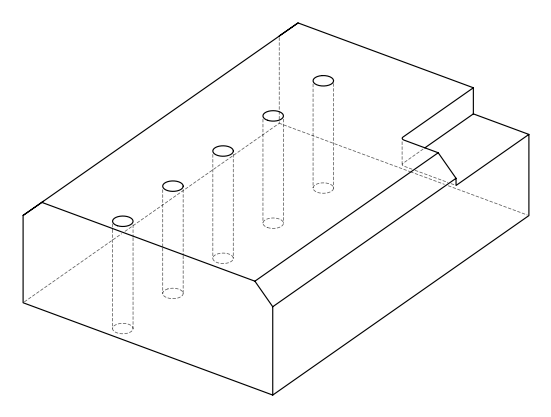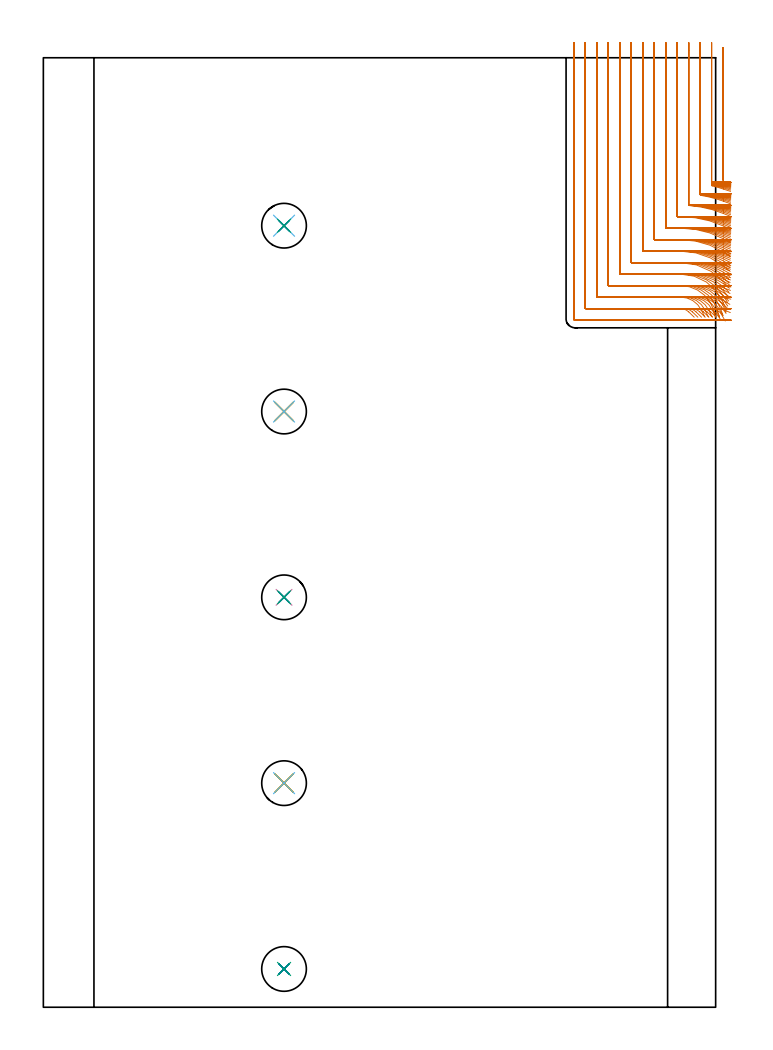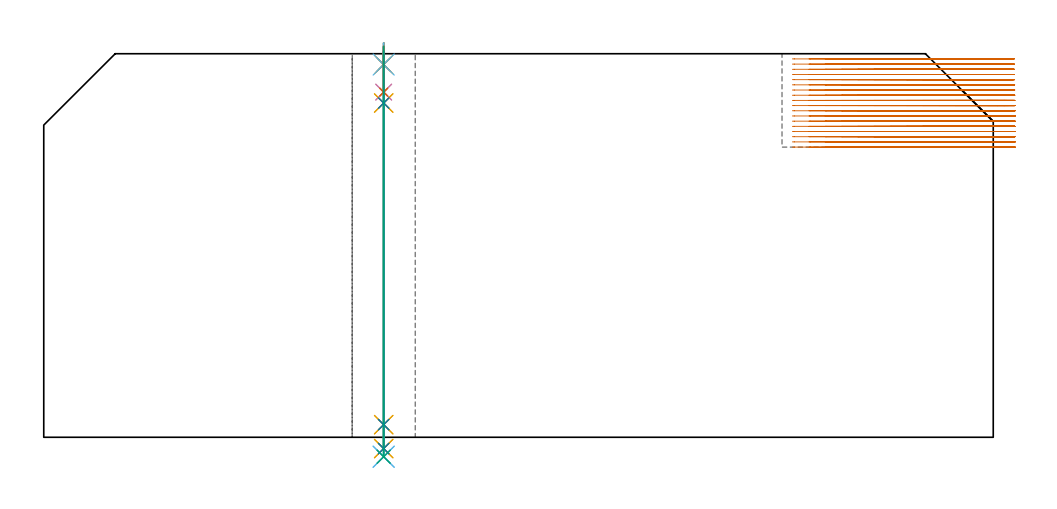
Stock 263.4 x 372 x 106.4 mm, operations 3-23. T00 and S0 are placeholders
(PLAN: 23 operations, 17 tool changes, 107.1 min)
(1 AREA_MILL | FG_CHAMFER_SURFACE | UGT0205_001 | 23.99 min | 72913 mm3)
(2 AREA_MILL_1 | FG_CHAMFER_SURFACE_1 | UGT0205_001 | 15.22 min | 48415 mm3)
(3 MILL_CORNER_NOTCH_RECTANGULAR | CORNER_NOTCH_RECTANGULAR | NXT0201_008 | Follow Part, ap 1.5, ae 75% | 62.44 min | 159149 mm3)
(4 SPOT_DRILL | STEP1HOLE | NXT0321_9005460120000 | 0.05 min | 179 mm3)
(5 SPOT_DRILL_1 | STEP1HOLE_1 | NXT0321_9005460120000 | 0.05 min | 184 mm3)
(6 SPOT_DRILL_2 | STEP1HOLE_2 | NXT0321_9005460120000 | 0.05 min | 181 mm3)
(7 SPOT_DRILL_3 | STEP1HOLE_3 | NXT0321_9005460120000 | 0.05 min | 177 mm3)
(8 SPOT_DRILL_4 | STEP1HOLE_4 | NXT0321_9005460120000 | 0.05 min | 183 mm3)
(9 DRILL_BLIND_HOLE_INTO_CENTER | STEP1HOLE | UGT0301_191 | 0.05 min | 280 mm3)
(10 GUN_DRILL_THROUGH_HOLE | STEP1HOLE | UGT0307_003 | 0.53 min | 3712 mm3)
(11 SPADE_DRILL_TO_ENLARGE_THROUGH_HOLE | STEP1HOLE | UGT0306_008 | 0.46 min | 21382 mm3)
(12 DRILL_BLIND_HOLE_INTO_CENTER_1 | STEP1HOLE_1 | UGT0301_191 | 0.05 min | 281 mm3)
(13 GUN_DRILL_THROUGH_HOLE_1 | STEP1HOLE_1 | UGT0307_003 | 0.53 min | 3703 mm3)
(14 SPADE_DRILL_TO_ENLARGE_THROUGH_HOLE_1 | STEP1HOLE_1 | UGT0306_008 | 0.46 min | 21389 mm3)
(15 DRILL_BLIND_HOLE_INTO_CENTER_2 | STEP1HOLE_2 | UGT0301_191 | 0.05 min | 280 mm3)
(16 GUN_DRILL_THROUGH_HOLE_2 | STEP1HOLE_2 | UGT0307_003 | 0.53 min | 3711 mm3)
(17 SPADE_DRILL_TO_ENLARGE_THROUGH_HOLE_2 | STEP1HOLE_2 | UGT0306_008 | 0.46 min | 21376 mm3)
(18 DRILL_BLIND_HOLE_INTO_CENTER_3 | STEP1HOLE_3 | UGT0301_191 | 0.05 min | 283 mm3)
(19 GUN_DRILL_THROUGH_HOLE_3 | STEP1HOLE_3 | UGT0307_003 | 0.53 min | 3706 mm3)
(20 SPADE_DRILL_TO_ENLARGE_THROUGH_HOLE_3 | STEP1HOLE_3 | UGT0306_008 | 0.46 min | 21386 mm3)
(21 DRILL_BLIND_HOLE_INTO_CENTER_4 | STEP1HOLE_4 | UGT0301_191 | 0.05 min | 282 mm3)
(22 GUN_DRILL_THROUGH_HOLE_4 | STEP1HOLE_4 | UGT0307_003 | 0.53 min | 3709 mm3)
(23 SPADE_DRILL_TO_ENLARGE_THROUGH_HOLE_4 | STEP1HOLE_4 | UGT0306_008 | 0.46 min | 21378 mm3)
(TOOL UGT0205_001 | Chamfer Mill 20 x 3 x 45 deg. | D20 FL50 Z2)
(TOOL NXT0201_008 | ENDMILL 6mm [2P460-0600-NA 1630] | D6 FL26 Z6)
(TOOL NXT0321_9005460120000 | NC Spot Drill, 142deg, 12mm, Carbide, Uncoated | D12 PA142 FL30 Z2)
(TOOL UGT0301_191 | Twist Drill 7.1 mm | D7.1 PA118 FL66 Z2)
(TOOL UGT0307_003 | Gun Drill 7 mm | D7 PA130 FL24 Z1)
(TOOL UGT0306_008 | Spade Drill 17.5mm | D17.5 PA132 FL10 Z2)
(OP 3 MILL_CORNER_NOTCH_RECTANGULAR)
G17 G21 G94 G90
T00 M6
G54
G17 G0 G90 X266.3 Y375.768 S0 M3
G43 Z116.4 H1
Z104.961
G94 G1 Y372.768 F250.
Y325.519 F500.
G3 X266.4 Y325.3 R0.3
G1 Y322.3 F250.
G0 Z116.4
X261.8 Y378.
Z104.961
G1 Y375.
Y322.065 F500.
G3 X262.027 Y321.778 R0.3
G2 X266.4 Y320.558 R54.
G1 X269.253 Y319.631 F250.
G0 Z116.4
X257.3 Y378.
Z104.961
G1 Y375.
Y318.368 F500.
G3 X257.549 Y318.076 R0.3
G2 X266.4 Y315.803 R49.5
G1 X269.224 Y314.792 F250.
G0 Z116.4
X252.8 Y378.
Z104.961
G1 Y375.
Y314.369 F500.
G3 X253.074 Y314.074 R0.3
G2 X266.4 Y310.993 R45.
G1 X269.186 Y309.88 F250.
G0 Z116.4
X248.3 Y378.
Z104.961
G1 Y375.
Y309.996 F500.
G3 X248.596 Y309.7 R0.3
G1 X249.715
G2 X266.4 Y306.104 R40.5
G1 X269.134 Y304.868 F250.
G0 Z116.4
X243.8 Y378.
Z104.961
G1 Y375.
Y305.496 F500.
G3 X244.096 Y305.2 R0.3
G1 X249.715
G2 X266.4 Y301.1 R36.
G1 X269.058 Y299.71 F250.
G0 Z116.4
X239.3 Y378.
Z104.961
G1 Y375.
Y300.997 F500.
G3 X239.597 Y300.7 R0.3
G1 X249.715
G2 X266.4 Y295.918 R31.5
G1 X268.945 Y294.329 F250.
G0 Z116.4
X234.8 Y378.
Z104.961
G1 Y375.
Y296.497 F500.
G3 X235.097 Y296.2 R0.3
G1 X249.715
G2 X266.4 Y290.428 R27.
G1 X268.759 Y288.574 F250.
G0 Z116.4
X230.3 Y378.
Z104.961
G1 Y375.
Y291.997 F500.
G3 X230.597 Y291.7 R0.3
G1 X249.715
G2 X266.4 Y284.295 R22.5
G1 X268.413 Y282.071 F250.
G0 Z116.4
X225.8 Y378.
Z104.961
G1 Y375.
Y287.497 F500.
G3 X226.097 Y287.2 R0.3
G1 X249.715
G2 X266.392 Y275.975 R18.
G1 X267.521 Y273.196 F250.
G0 Z116.4
X221.3 Y378.
Z104.961
G1 Y375.
Y282.997 F500.
G3 X221.597 Y282.7 R0.3
G1 X249.715
G2 X262.609 Y273.2 R13.5
G1 X263.498 Y270.335 F250.
G0 Z116.4
X216.8 Y378.
Z104.961
G1 Y375.
Y278.497 F500.
G3 X217.097 Y278.2 R0.3
G1 X249.715
G2 X257.777 Y273.2 R9.
G1 X259.111 Y270.513 F250.
G0 Z116.4
X212.3 Y378.
Z104.961
G1 Y375.
Y273.998 F500.
G3 X212.598 Y273.7 R0.3
G1 X249.715
G2 X252.849 Y272.43 R4.5
G1 X255.002 Y270.341 F250.
G0 Z116.4
X207.8 Y378.
Z104.961
G1 Y375.
Y269.7 F500.
G3 X208.3 Y269.2 R0.5
G1 X249.715
X252.715 F250.
G0 Z116.4
X266.3 Y375.768
Z103.522
G1 Y372.768
Y325.931 F500.
G3 X266.4 Y325.712 R0.3
G1 Y322.712 F250.
G0 Z116.4
X261.8 Y378.
Z103.522
G1 Y375.
Y322.382 F500.
G3 X262.035 Y322.093 R0.3
G2 X266.4 Y321.004 R54.
G1 X269.278 Y320.157 F250.
G0 Z116.4
X257.3 Y378.
Z103.522
G1 Y375.
Y318.577 F500.
G3 X257.557 Y318.284 R0.3
G2 X266.4 Y316.295 R49.5
G1 X269.254 Y315.371 F250.
G0 Z116.4
X252.8 Y378.
Z103.522
G1 Y375.
Y314.454 F500.
G3 X253.083 Y314.159 R0.3
G2 X266.4 Y311.54 R45.
G1 X269.223 Y310.523 F250.
G0 Z116.4
X248.3 Y378.
Z103.522
G1 Y375.
Y309.996 F500.
G3 X248.596 Y309.7 R0.3
G1 X251.157
G2 X266.4 Y306.722 R40.5
G1 X269.179 Y305.593 F250.
G0 Z116.4
X243.8 Y378.
Z103.522
G1 Y375.
Y305.496 F500.
G3 X244.096 Y305.2 R0.3
G1 X251.157
G2 X266.4 Y301.814 R36.
G1 X269.118 Y300.543 F250.
G0 Z116.4
X239.3 Y378.
Z103.522
G1 Y375.
Y300.997 F500.
G3 X239.597 Y300.7 R0.3
G1 X251.157
G2 X266.4 Y296.766 R31.5
G1 X269.025 Y295.314 F250.
G0 Z116.4
X234.8 Y378.
Z103.522
G1 Y375.
Y296.497 F500.
G3 X235.097 Y296.2 R0.3
G1 X251.157
G2 X266.4 Y291.485 R27.
G1 X268.876 Y289.792 F250.
G0 Z116.4
X230.3 Y378.
Z103.522
G1 Y375.
Y291.997 F500.
G3 X230.597 Y291.7 R0.3
G1 X251.157
G2 X266.4 Y285.75 R22.5
G1 X268.607 Y283.717 F250.
G0 Z116.4
X225.8 Y378.
Z103.522
G1 Y375.
Y287.497 F500.
G3 X226.097 Y287.2 R0.3
G1 X251.157
G2 X266.4 Y278.773 R18.
G1 X267.995 Y276.232 F250.
G0 Z116.4
X221.3 Y378.
Z103.522
G1 Y375.
Y282.997 F500.
G3 X221.597 Y282.7 R0.3
G1 X251.157
G2 X264.03 Y273.267 R13.5
G1 X264.933 Y270.406 F250.
G0 Z116.4
X216.8 Y378.
Z103.522
G1 Y375.
Y278.497 F500.
G3 X217.097 Y278.2 R0.3
G1 X251.157
G2 X259.219 Y273.2 R9.
G1 X260.552 Y270.513 F250.
G0 Z116.4
X212.3 Y378.
Z103.522
G1 Y375.
Y273.998 F500.
G3 X212.598 Y273.7 R0.3
G1 X251.157
G2 X254.29 Y272.43 R4.5
G1 X256.443 Y270.341 F250.
G0 Z116.4
X207.8 Y378.
Z103.522
G1 Y375.
Y269.7 F500.
G3 X208.3 Y269.2 R0.5
G1 X251.157
X254.157 F250.
G0 Z116.4
X266.3 Y375.768
Z102.083
G1 Y372.768
Y326.303 F500.
G3 X266.4 Y326.084 R0.3
G1 Y323.084 F250.
G0 Z116.4
X261.8 Y378.
Z102.083
G1 Y375.
Y322.657 F500.
G3 X262.043 Y322.367 R0.3
G2 X266.4 Y321.405 R54.
G1 X269.3 Y320.638 F250.
G0 Z116.4
X257.3 Y378.
Z102.083
G1 Y375.
Y318.744 F500.
G3 X257.566 Y318.45 R0.3
G2 X266.4 Y316.735 R49.5
G1 X269.281 Y315.898 F250.
G0 Z116.4
X252.8 Y378.
Z102.083
G1 Y375.
Y314.493 F500.
G3 X253.093 Y314.197 R0.3
G2 X266.4 Y312.029 R45.
G1 X269.255 Y311.109 F250.
G0 Z116.4
X248.3 Y378.
Z102.083
G1 Y375.
Y309.996 F500.
G3 X248.596 Y309.7 R0.3
G1 X252.593
G2 X266.4 Y307.274 R40.5
G1 X269.22 Y306.251 F250.
G0 Z116.4
X243.8 Y378.
Z102.083
G1 Y375.
Y305.496 F500.
G3 X244.096 Y305.2 R0.3
G1 X252.593
G2 X266.4 Y302.447 R36.
G1 X269.171 Y301.296 F250.
G0 Z116.4
X239.3 Y378.
Z102.083
G1 Y375.
Y300.997 F500.
G3 X239.597 Y300.7 R0.3
G1 X252.593
G2 X266.4 Y297.513 R31.5
G1 X269.096 Y296.198 F250.
G0 Z116.4
X234.8 Y378.
Z102.083
G1 Y375.
Y296.497 F500.
G3 X235.097 Y296.2 R0.3
G1 X252.593
G2 X266.4 Y292.402 R27.
G1 X268.978 Y290.868 F250.
G0 Z116.4
X230.3 Y378.
Z102.083
G1 Y375.
Y291.997 F500.
G3 X230.597 Y291.7 R0.3
G1 X252.593
G2 X266.4 Y286.965 R22.5
G1 X268.769 Y285.124 F250.
G0 Z116.4
X225.8 Y378.
Z102.083
G1 Y375.
Y287.497 F500.
G3 X226.097 Y287.2 R0.3
G1 X252.593
G2 X266.4 Y280.748 R18.
G1 X268.325 Y278.447 F250.
G0 Z116.4
X221.3 Y378.
Z102.083
G1 Y375.
Y282.997 F500.
G3 X221.597 Y282.7 R0.3
G1 X252.593
G2 X265.266 Y273.851 R13.5
G1 X266.3 Y271.035 F250.
G0 Z116.4
X216.8 Y378.
Z102.083
G1 Y375.
Y278.497 F500.
G3 X217.097 Y278.2 R0.3
G1 X252.593
G2 X260.655 Y273.2 R9.
G1 X261.988 Y270.513 F250.
G0 Z116.4
X212.3 Y378.
Z102.083
G1 Y375.
Y273.998 F500.
G3 X212.598 Y273.7 R0.3
G1 X252.593
G2 X255.726 Y272.429 R4.5
G1 X257.879 Y270.34 F250.
G0 Z116.4
X207.8 Y378.
Z102.083
G1 Y375.
Y269.7 F500.
G3 X208.3 Y269.2 R0.5
G1 X252.593
X255.593 F250.
G0 Z116.4
X266.3 Y375.768
Z100.644
G1 Y372.768
Y326.637 F500.
G3 X266.4 Y326.418 R0.3
G1 Y323.418 F250.
G0 Z116.4
X261.8 Y378.
Z100.644
G1 Y375.
Y322.893 F500.
G3 X262.051 Y322.601 R0.3
G2 X266.4 Y321.765 R54.
G1 X269.32 Y321.078 F250.
G0 Z116.4
X257.3 Y378.
Z100.644
G1 Y375.
Y318.868 F500.
G3 X257.574 Y318.573 R0.3
G2 X266.4 Y317.13 R49.5
G1 X269.305 Y316.381 F250.
G0 Z116.4
X252.8 Y378.
Z100.644
G1 Y375.
Y314.496 F500.
G3 X253.096 Y314.2 R0.3
G1 X254.033
G2 X266.4 Y312.467 R45.
G1 X269.284 Y311.643 F250.
G0 Z116.4
X248.3 Y378.
Z100.644
G1 Y375.
Y309.996 F500.
G3 X248.596 Y309.7 R0.3
G1 X254.033
G2 X266.4 Y307.766 R40.5
G1 X269.257 Y306.85 F250.
G0 Z116.4
X243.8 Y378.
Z100.644
G1 Y375.
Y305.496 F500.
G3 X244.096 Y305.2 R0.3
G1 X254.033
G2 X266.4 Y303.009 R36.
G1 X269.217 Y301.979 F250.
G0 Z116.4
X239.3 Y378.
Z100.644
G1 Y375.
Y300.997 F500.
G3 X239.597 Y300.7 R0.3
G1 X254.033
G2 X266.4 Y298.171 R31.5
G1 X269.159 Y296.993 F250.
G0 Z116.4
X234.8 Y378.
Z100.644
G1 Y375.
Y296.497 F500.
G3 X235.097 Y296.2 R0.3
G1 X254.033
G2 X266.4 Y293.201 R27.
G1 X269.067 Y291.827 F250.
G0 Z116.4
X230.3 Y378.
Z100.644
G1 Y375.
Y291.997 F500.
G3 X230.597 Y291.7 R0.3
G1 X254.033
G2 X266.4 Y287.996 R22.5
G1 X268.906 Y286.348 F250.
G0 Z116.4
X225.8 Y378.
Z100.644
G1 Y375.
Y287.497 F500.
G3 X226.097 Y287.2 R0.3
G1 X254.033
G2 X266.4 Y282.279 R18.
G1 X268.58 Y280.218 F250.
G0 Z116.4
X221.3 Y378.
Z100.644
G1 Y375.
Y282.997 F500.
G3 X221.597 Y282.7 R0.3
G1 X254.033
G2 X266.184 Y275.082 R13.5
G1 X267.491 Y272.382 F250.
G0 Z116.4
X216.8 Y378.
Z100.644
G1 Y375.
Y278.497 F500.
G3 X217.097 Y278.2 R0.3
G1 X254.033
G2 X262.095 Y273.2 R9.
G1 X263.429 Y270.513 F250.
G0 Z116.4
X212.3 Y378.
Z100.644
G1 Y375.
Y273.998 F500.
G3 X212.598 Y273.7 R0.3
G1 X254.033
G2 X257.168 Y272.429 R4.5
G1 X259.32 Y270.339 F250.
G0 Z116.4
X207.8 Y378.
Z100.644
G1 Y375.
Y269.7 F500.
G3 X208.3 Y269.2 R0.5
G1 X254.033
X257.033 F250.
G0 Z116.4
X266.3 Y375.768
Z99.205
G1 Y372.768
Y326.934 F500.
G3 X266.4 Y326.715 R0.3
G1 Y323.715 F250.
G0 Z116.4
X261.8 Y378.
Z99.205
G1 Y375.
Y323.09 F500.
G3 X262.059 Y322.797 R0.3
G2 X266.4 Y322.084 R54.
G1 X269.338 Y321.477 F250.
G0 Z116.4
X257.3 Y378.
Z99.205
G1 Y375.
Y318.951 F500.
G3 X257.583 Y318.655 R0.3
G2 X266.4 Y317.48 R49.5
G1 X269.326 Y316.818 F250.
G0 Z116.4
X252.8 Y378.
Z99.205
G1 Y375.
Y314.496 F500.
G3 X253.096 Y314.2 R0.3
G1 X255.477
G2 X266.4 Y312.854 R45.
G1 X269.31 Y312.126 F250.
G0 Z116.4
X248.3 Y378.
Z99.205
G1 Y375.
Y309.996 F500.
G3 X248.596 Y309.7 R0.3
G1 X255.477
G2 X266.4 Y308.199 R40.5
G1 X269.289 Y307.39 F250.
G0 Z116.4
X243.8 Y378.
Z99.205
G1 Y375.
Y305.496 F500.
G3 X244.096 Y305.2 R0.3
G1 X255.477
G2 X266.4 Y303.503 R36.
G1 X269.259 Y302.593 F250.
G0 Z116.4
X239.3 Y378.
Z99.205
G1 Y375.
Y300.997 F500.
G3 X239.597 Y300.7 R0.3
G1 X255.477
G2 X266.4 Y298.745 R31.5
G1 X269.214 Y297.705 F250.
G0 Z116.4
X234.8 Y378.
Z99.205
G1 Y375.
Y296.497 F500.
G3 X235.097 Y296.2 R0.3
G1 X255.477
G2 X266.4 Y293.892 R27.
G1 X269.144 Y292.678 F250.
G0 Z116.4
X230.3 Y378.
Z99.205
G1 Y375.
Y291.997 F500.
G3 X230.597 Y291.7 R0.3
G1 X255.477
G2 X266.4 Y288.871 R22.5
G1 X269.023 Y287.414 F250.
G0 Z116.4
X225.8 Y378.
Z99.205
G1 Y375.
Y287.497 F500.
G3 X226.097 Y287.2 R0.3
G1 X255.477
G2 X266.4 Y283.507 R18.
G1 X268.784 Y281.686 F250.
G0 Z116.4
X221.3 Y378.
Z99.205
G1 Y375.
Y282.997 F500.
G3 X221.597 Y282.7 R0.3
G1 X255.477
G2 X266.4 Y277.133 R13.5
G1 X268.163 Y274.706 F250.
G0 Z116.4
X216.8 Y378.
Z99.205
G1 Y375.
Y278.497 F500.
G3 X217.097 Y278.2 R0.3
G1 X255.477
G2 X263.538 Y273.203 R9.
G1 X264.872 Y270.516 F250.
G0 Z116.4
X212.3 Y378.
Z99.205
G1 Y375.
Y273.998 F500.
G3 X212.598 Y273.7 R0.3
G1 X255.477
G2 X258.609 Y272.431 R4.5
G1 X260.763 Y270.343 F250.
G0 Z116.4
X207.8 Y378.
Z99.205
G1 Y375.
Y269.7 F500.
G3 X208.3 Y269.2 R0.5
G1 X255.477
X258.477 F250.
G0 Z116.4
X266.3 Y375.768
Z97.767
G1 Y372.768
Y327.191 F500.
G3 X266.4 Y326.972 R0.3
G1 Y323.972 F250.
G0 Z116.4
X261.8 Y378.
Z97.767
G1 Y375.
Y323.247 F500.
G3 X262.067 Y322.953 R0.3
G2 X266.4 Y322.359 R54.
G1 X269.353 Y321.832 F250.
G0 Z116.4
X257.3 Y378.
Z97.767
G1 Y375.
Y318.991 F500.
G3 X257.592 Y318.695 R0.3
G2 X266.4 Y317.781 R49.5
G1 X269.344 Y317.206 F250.
G0 Z116.4
X252.8 Y378.
Z97.767
G1 Y375.
Y314.496 F500.
G3 X253.096 Y314.2 R0.3
G1 X256.908
G2 X266.4 Y313.188 R45.
G1 X269.332 Y312.555 F250.
G0 Z116.4
X248.3 Y378.
Z97.767
G1 Y375.
Y309.996 F500.
G3 X248.596 Y309.7 R0.3
G1 X256.908
G2 X266.4 Y308.572 R40.5
G1 X269.316 Y307.869 F250.
G0 Z116.4
X243.8 Y378.
Z97.767
G1 Y375.
Y305.496 F500.
G3 X244.096 Y305.2 R0.3
G1 X256.908
G2 X266.4 Y303.926 R36.
G1 X269.294 Y303.135 F250.
G0 Z116.4
X239.3 Y378.
Z97.767
G1 Y375.
Y300.997 F500.
G3 X239.597 Y300.7 R0.3
G1 X256.908
G2 X266.4 Y299.236 R31.5
G1 X269.261 Y298.332 F250.
G0 Z116.4
X234.8 Y378.
Z97.767
G1 Y375.
Y296.497 F500.
G3 X235.097 Y296.2 R0.3
G1 X256.908
G2 X266.4 Y294.476 R27.
G1 X269.208 Y293.422 F250.
G0 Z116.4
X230.3 Y378.
Z97.767
G1 Y375.
Y291.997 F500.
G3 X230.597 Y291.7 R0.3
G1 X256.908
G2 X266.4 Y289.6 R22.5
G1 X269.12 Y288.334 F250.
G0 Z116.4
X225.8 Y378.
Z97.767
G1 Y375.
Y287.497 F500.
G3 X226.097 Y287.2 R0.3
G1 X256.908
G2 X266.4 Y284.494 R18.
G1 X268.949 Y282.912 F250.
G0 Z116.4
X221.3 Y378.
Z97.767
G1 Y375.
Y282.997 F500.
G3 X221.597 Y282.7 R0.3
G1 X256.908
G2 X266.4 Y278.8 R13.5
G1 X268.533 Y276.69 F250.
G0 Z116.4
X216.8 Y378.
Z97.767
G1 Y375.
Y278.497 F500.
G3 X217.097 Y278.2 R0.3
G1 X256.908
G2 X264.791 Y273.542 R9.
G1 X266.239 Y270.914 F250.
G0 Z116.4
X212.3 Y378.
Z97.767
G1 Y375.
Y273.998 F500.
G3 X212.598 Y273.7 R0.3
G1 X256.908
G2 X260.042 Y272.43 R4.5
G1 X262.195 Y270.34 F250.
G0 Z116.4
X207.8 Y378.
Z97.767
G1 Y375.
Y269.7 F500.
G3 X208.3 Y269.2 R0.5
G1 X256.908
X259.908 F250.
G0 Z116.4
X266.3 Y375.768
Z96.328
G1 Y372.768
Y327.414 F500.
G3 X266.4 Y327.195 R0.3
G1 Y324.195 F250.
G0 Z116.4
X261.8 Y378.
Z96.328
G1 Y375.
Y323.366 F500.
G3 X262.075 Y323.071 R0.3
G2 X266.4 Y322.597 R54.
G1 X269.366 Y322.15 F250.
G0 Z116.4
X257.3 Y378.
Z96.328
G1 Y375.
Y318.996 F500.
G3 X257.596 Y318.7 R0.3
G1 X258.352
G2 X266.4 Y318.041 R49.5
G1 X269.36 Y317.554 F250.
G0 Z116.4
X252.8 Y378.
Z96.328
G1 Y375.
Y314.496 F500.
G3 X253.096 Y314.2 R0.3
G1 X258.352
G2 X266.4 Y313.474 R45.
G1 X269.352 Y312.938 F250.
G0 Z116.4
X248.3 Y378.
Z96.328
G1 Y375.
Y309.996 F500.
G3 X248.596 Y309.7 R0.3
G1 X258.352
G2 X266.4 Y308.892 R40.5
G1 X269.34 Y308.296 F250.
G0 Z116.4
X243.8 Y378.
Z96.328
G1 Y375.
Y305.496 F500.
G3 X244.096 Y305.2 R0.3
G1 X258.352
G2 X266.4 Y304.289 R36.
G1 X269.324 Y303.618 F250.
G0 Z116.4
X239.3 Y378.
Z96.328
G1 Y375.
Y300.997 F500.
G3 X239.597 Y300.7 R0.3
G1 X258.352
G2 X266.4 Y299.655 R31.5
G1 X269.3 Y298.888 F250.
G0 Z116.4
X234.8 Y378.
Z96.328
G1 Y375.
Y296.497 F500.
G3 X235.097 Y296.2 R0.3
G1 X258.352
G2 X266.4 Y294.973 R27.
G1 X269.264 Y294.078 F250.
G0 Z116.4
X230.3 Y378.
Z96.328
G1 Y375.
Y291.997 F500.
G3 X230.597 Y291.7 R0.3
G1 X258.352
G2 X266.4 Y290.211 R22.5
G1 X269.202 Y289.138 F250.
G0 Z116.4
X225.8 Y378.
Z96.328
G1 Y375.
Y287.497 F500.
G3 X226.097 Y287.2 R0.3
G1 X258.352
G2 X266.4 Y285.301 R18.
G1 X269.083 Y283.959 F250.
G0 Z116.4
X221.3 Y378.
Z96.328
G1 Y375.
Y282.997 F500.
G3 X221.597 Y282.7 R0.3
G1 X258.352
G2 X266.4 Y280.039 R13.5
G1 X268.809 Y278.25 F250.
G0 Z116.4
X216.8 Y378.
Z96.328
G1 Y375.
Y278.497 F500.
G3 X217.097 Y278.2 R0.3
G1 X258.352
G2 X265.777 Y274.286 R9.
G1 X267.473 Y271.81 F250.
G0 Z116.4
X212.3 Y378.
Z96.328
G1 Y375.
Y273.998 F500.
G3 X212.598 Y273.7 R0.3
G1 X258.352
G2 X261.499 Y272.416 R4.5
G1 X263.644 Y270.318 F250.
G0 Z116.4
X207.8 Y378.
Z96.328
G1 Y375.
Y269.7 F500.
G3 X208.3 Y269.2 R0.5
G1 X258.352
X261.352 F250.
G0 Z116.4
X266.3 Y375.768
Z94.889
G1 Y372.768
Y327.62 F500.
G3 X266.4 Y327.401 R0.3
G1 Y324.401 F250.
G0 Z116.4
X261.8 Y378.
Z94.889
G1 Y375.
Y323.454 F500.
G3 X262.084 Y323.158 R0.3
G2 X266.4 Y322.815 R54.
G1 X269.379 Y322.458 F250.
G0 Z116.4
X257.3 Y378.
Z94.889
G1 Y375.
Y318.996 F500.
G3 X257.596 Y318.7 R0.3
G1 X259.966
G2 X266.4 Y318.28 R49.5
G1 X269.375 Y317.89 F250.
G0 Z116.4
X252.8 Y378.
Z94.889
G1 Y375.
Y314.496 F500.
G3 X253.096 Y314.2 R0.3
G1 X259.966
G2 X266.4 Y313.738 R45.
G1 X269.369 Y313.309 F250.
G0 Z116.4
X248.3 Y378.
Z94.889
G1 Y375.
Y309.996 F500.
G3 X248.596 Y309.7 R0.3
G1 X259.966
G2 X266.4 Y309.186 R40.5
G1 X269.362 Y308.709 F250.
G0 Z116.4
X243.8 Y378.
Z94.889
G1 Y375.
Y305.496 F500.
G3 X244.096 Y305.2 R0.3
G1 X259.966
G2 X266.4 Y304.62 R36.
G1 X269.352 Y304.084 F250.
G0 Z116.4
X239.3 Y378.
Z94.889
G1 Y375.
Y300.997 F500.
G3 X239.597 Y300.7 R0.3
G1 X259.966
G2 X266.4 Y300.036 R31.5
G1 X269.337 Y299.423 F250.
G0 Z116.4
X234.8 Y378.
Z94.889
G1 Y375.
Y296.497 F500.
G3 X235.097 Y296.2 R0.3
G1 X259.966
G2 X266.4 Y295.422 R27.
G1 X269.314 Y294.707 F250.
G0 Z116.4
X230.3 Y378.
Z94.889
G1 Y375.
Y291.997 F500.
G3 X230.597 Y291.7 R0.3
G1 X259.966
G2 X266.4 Y290.76 R22.5
G1 X269.275 Y289.903 F250.
G0 Z116.4
X225.8 Y378.
Z94.889
G1 Y375.
Y287.497 F500.
G3 X226.097 Y287.2 R0.3
G1 X259.966
G2 X266.4 Y286.011 R18.
G1 X269.202 Y284.938 F250.
G0 Z116.4
X221.3 Y378.
Z94.889
G1 Y375.
Y282.997 F500.
G3 X221.597 Y282.7 R0.3
G1 X259.966
G2 X266.4 Y281.068 R13.5
G1 X269.037 Y279.638 F250.
G0 Z116.4
X216.8 Y378.
Z94.889
G1 Y375.
Y278.497 F500.
G3 X217.097 Y278.2 R0.3
G1 X259.966
G2 X266.4 Y275.493 R9.
G1 X268.498 Y273.348 F250.
G0 Z116.4
X212.3 Y378.
Z94.889
G1 Y375.
Y273.998 F500.
G3 X212.598 Y273.7 R0.3
G1 X259.966
G2 X263.616 Y271.832 R4.5
G1 X265.371 Y269.399 F250.
G0 Z116.4
X207.8 Y378.
Z94.889
G1 Y375.
Y269.7 F500.
G3 X208.3 Y269.2 R0.5
G1 X259.966
X262.966 F250.
G0 Z116.4
X266.3 Y375.768
Z93.45
G1 Y372.768
Y327.797 F500.
G3 X266.4 Y327.578 R0.3
G1 Y324.578 F250.
G0 Z116.4
X261.8 Y378.
Z93.45
G1 Y375.
Y323.495 F500.
G3 X262.094 Y323.199 R0.3
G2 X266.4 Y323.001 R54.
G1 X269.389 Y322.744 F250.
G0 Z116.4
X257.3 Y378.
Z93.45
G1 Y375.
Y318.996 F500.
G3 X257.596 Y318.7 R0.3
G1 X261.769
G2 X266.4 Y318.483 R49.5
G1 X269.387 Y318.202 F250.
G0 Z116.4
X252.8 Y378.
Z93.45
G1 Y375.
Y314.496 F500.
G3 X253.096 Y314.2 R0.3
G1 X261.769
G2 X266.4 Y313.961 R45.
G1 X269.384 Y313.652 F250.
G0 Z116.4
X248.3 Y378.
Z93.45
G1 Y375.
Y309.996 F500.
G3 X248.596 Y309.7 R0.3
G1 X261.769
G2 X266.4 Y309.434 R40.5
G1 X269.38 Y309.091 F250.
G0 Z116.4
X243.8 Y378.
Z93.45
G1 Y375.
Y305.497 F500.
G3 X244.097 Y305.2 R0.3
G1 X261.769
G2 X266.4 Y304.901 R36.
G1 X269.375 Y304.515 F250.
G0 Z116.4
X239.3 Y378.
Z93.45
G1 Y375.
Y300.997 F500.
G3 X239.597 Y300.7 R0.3
G1 X261.769
G2 X266.4 Y300.358 R31.5
G1 X269.367 Y299.917 F250.
G0 Z116.4
X234.8 Y378.
Z93.45
G1 Y375.
Y296.497 F500.
G3 X235.097 Y296.2 R0.3
G1 X261.769
G2 X266.4 Y295.8 R27.
G1 X269.356 Y295.285 F250.
G0 Z116.4
X230.3 Y378.
Z93.45
G1 Y375.
Y291.997 F500.
G3 X230.597 Y291.7 R0.3
G1 X261.769
G2 X266.4 Y291.218 R22.5
G1 X269.336 Y290.601 F250.
G0 Z116.4
X225.8 Y378.
Z93.45
G1 Y375.
Y287.497 F500.
G3 X226.097 Y287.2 R0.3
G1 X261.769
G2 X266.4 Y286.594 R18.
G1 X269.299 Y285.822 F250.
G0 Z116.4
X221.3 Y378.
Z93.45
G1 Y375.
Y282.997 F500.
G3 X221.597 Y282.7 R0.3
G1 X261.769
G2 X266.4 Y281.881 R13.5
G1 X269.218 Y280.852 F250.
G0 Z116.4
X216.8 Y378.
Z93.45
G1 Y375.
Y278.497 F500.
G3 X217.097 Y278.2 R0.3
G1 X261.769
G2 X266.4 Y276.917 R9.
G1 X268.972 Y275.374 F250.
G0 Z116.4
X212.3 Y378.
Z93.45
G1 Y375.
Y273.998 F500.
G3 X212.598 Y273.7 R0.3
G1 X261.769
G2 X265.669 Y271.446 R4.5
G1 X267.166 Y268.846 F250.
G0 Z116.4
X207.8 Y378.
Z93.45
G1 Y375.
Y269.7 F500.
G3 X208.3 Y269.2 R0.5
G1 X261.769
X264.769 F250.
G0 Z116.4
X266.3 Y375.768
Z92.011
G1 Y372.768
Y327.962 F500.
G3 X266.4 Y327.743 R0.3
G1 Y324.743 F250.
G0 Z116.4
X261.8 Y378.
Z92.011
G1 Y375.
Y323.496 F500.
G3 X262.096 Y323.2 R0.3
G1 X264.625
G2 X266.4 Y323.171 R54.
G1 X269.398 Y323.072 F250.
G0 Z116.4
X257.3 Y378.
Z92.011
G1 Y375.
Y318.996 F500.
G3 X257.596 Y318.7 R0.3
G1 X264.625
G2 X266.4 Y318.668 R49.5
G1 X269.398 Y318.561 F250.
G0 Z116.4
X252.8 Y378.
Z92.011
G1 Y375.
Y314.496 F500.
G3 X253.096 Y314.2 R0.3
G1 X264.625
G2 X266.4 Y314.165 R45.
G1 X269.398 Y314.047 F250.
G0 Z116.4
X248.3 Y378.
Z92.011
G1 Y375.
Y309.996 F500.
G3 X248.596 Y309.7 R0.3
G1 X264.625
G2 X266.4 Y309.661 R40.5
G1 X269.397 Y309.53 F250.
G0 Z116.4
X243.8 Y378.
Z92.011
G1 Y375.
Y305.496 F500.
G3 X244.096 Y305.2 R0.3
G1 X264.625
G2 X266.4 Y305.156 R36.
G1 X269.396 Y305.008 F250.
G0 Z116.4
X239.3 Y378.
Z92.011
G1 Y375.
Y300.997 F500.
G3 X239.597 Y300.7 R0.3
G1 X264.625
G2 X266.4 Y300.65 R31.5
G1 X269.395 Y300.481 F250.
G0 Z116.4
X234.8 Y378.
Z92.011
G1 Y375.
Y296.497 F500.
G3 X235.097 Y296.2 R0.3
G1 X264.625
G2 X266.4 Y296.142 R27.
G1 X269.393 Y295.944 F250.
G0 Z116.4
X230.3 Y378.
Z92.011
G1 Y375.
Y291.997 F500.
G3 X230.597 Y291.7 R0.3
G1 X264.625
G2 X266.4 Y291.63 R22.5
G1 X269.391 Y291.393 F250.
G0 Z116.4
X225.8 Y378.
Z92.011
G1 Y375.
Y287.497 F500.
G3 X226.097 Y287.2 R0.3
G1 X264.625
G2 X266.4 Y287.112 R18.
G1 X269.385 Y286.816 F250.
G0 Z116.4
X221.3 Y378.
Z92.011
G1 Y375.
Y282.997 F500.
G3 X221.597 Y282.7 R0.3
G1 X264.625
G2 X266.4 Y282.583 R13.5
G1 X269.374 Y282.188 F250.
G0 Z116.4
X216.8 Y378.
Z92.011
G1 Y375.
Y278.497 F500.
G3 X217.097 Y278.2 R0.3
G1 X264.625
G2 X266.4 Y278.023 R9.
G1 X269.341 Y277.431 F250.
G0 Z116.4
X212.3 Y378.
Z92.011
G1 Y375.
Y273.998 F500.
G3 X212.598 Y273.7 R0.3
G1 X264.625
G2 X266.4 Y273.335 R4.5
G1 X269.157 Y272.152 F250.
G0 Z116.4
X207.8 Y378.
Z92.011
G1 Y375.
Y269.7 F500.
G3 X208.3 Y269.2 R0.5
G1 X264.625
X267.625 F250.
G0 Z116.4
X266.3 Y375.768
Z90.572
G1 Y372.768
Y327.994 F500.
G3 X266.4 Y327.774 R0.3
G1 Y324.774 F250.
G0 Z116.4
X261.8 Y378.
Z90.572
G1 Y375.
Y323.496 F500.
G3 X262.096 Y323.2 R0.3
G1 X266.128
X266.4 Y323.199
X269.4 Y323.184 F250.
G0 Z116.4
X257.3 Y378.
Z90.572
G1 Y375.
Y318.996 F500.
G3 X257.596 Y318.7 R0.3
G1 X266.128
X266.4 Y318.699
X269.4 Y318.683 F250.
G0 Z116.4
X252.8 Y378.
Z90.572
G1 Y375.
Y314.496 F500.
G3 X253.096 Y314.2 R0.3
G1 X266.128
X266.4 Y314.199
X269.4 Y314.181 F250.
G0 Z116.4
X248.3 Y378.
Z90.572
G1 Y375.
Y309.996 F500.
G3 X248.596 Y309.7 R0.3
G1 X266.128
X266.4 Y309.699
X269.4 Y309.679 F250.
G0 Z116.4
X243.8 Y378.
Z90.572
G1 Y375.
Y305.496 F500.
G3 X244.096 Y305.2 R0.3
G1 X266.128
G2 X266.4 Y305.199 R36.
G1 X269.4 Y305.176 F250.
G0 Z116.4
X239.3 Y378.
Z90.572
G1 Y375.
Y300.997 F500.
G3 X239.597 Y300.7 R0.3
G1 X266.128
G2 X266.4 Y300.699 R31.5
G1 X269.4 Y300.673 F250.
G0 Z116.4
X234.8 Y378.
Z90.572
G1 Y375.
Y296.497 F500.
G3 X235.097 Y296.2 R0.3
G1 X266.128
G2 X266.4 Y296.199 R27.
G1 X269.4 Y296.168 F250.
G0 Z116.4
X230.3 Y378.
Z90.572
G1 Y375.
Y291.997 F500.
G3 X230.597 Y291.7 R0.3
G1 X266.128
G2 X266.4 Y291.698 R22.5
G1 X269.4 Y291.662 F250.
G0 Z116.4
X225.8 Y378.
Z90.572
G1 Y375.
Y287.497 F500.
G3 X226.097 Y287.2 R0.3
G1 X266.128
G2 X266.4 Y287.198 R18.
G1 X269.4 Y287.153 F250.
G0 Z116.4
X221.3 Y378.
Z90.572
G1 Y375.
Y282.997 F500.
G3 X221.597 Y282.7 R0.3
G1 X266.128
G2 X266.4 Y282.697 R13.5
G1 X269.399 Y282.637 F250.
G0 Z116.4
X216.8 Y378.
Z90.572
G1 Y375.
Y278.497 F500.
G3 X217.097 Y278.2 R0.3
G1 X266.128
G2 X266.4 Y278.196 R9.
G1 X269.399 Y278.105 F250.
G0 Z116.4
X212.3 Y378.
Z90.572
G1 Y375.
Y273.998 F500.
G3 X212.598 Y273.7 R0.3
G1 X266.128
G2 X266.4 Y273.692 R4.5
G1 X269.395 Y273.511 F250.
G0 Z116.4
X207.8 Y378.
Z90.572
G1 Y375.
Y269.7 F500.
G3 X208.3 Y269.2 R0.5
G1 X266.128
X269.128 F250.
G0 Z116.4
X266.3 Y375.768
Z89.133
G1 Y372.768
Y327.995 F500.
G3 X266.4 Y327.776 R0.3
G1 Y324.776 F250.
G0 Z116.4
X261.8 Y378.
Z89.133
G1 Y375.
Y323.496 F500.
G3 X262.096 Y323.2 R0.3
G1 X266.4
X269.4 F250.
G0 Z116.4
X257.3 Y378.
Z89.133
G1 Y375.
Y318.996 F500.
G3 X257.596 Y318.7 R0.3
G1 X266.4
X269.4 F250.
G0 Z116.4
X252.8 Y378.
Z89.133
G1 Y375.
Y314.496 F500.
G3 X253.096 Y314.2 R0.3
G1 X266.4
X269.4 F250.
G0 Z116.4
X248.3 Y378.
Z89.133
G1 Y375.
Y309.996 F500.
G3 X248.596 Y309.7 R0.3
G1 X266.4
X269.4 F250.
G0 Z116.4
X243.8 Y378.
Z89.133
G1 Y375.
Y305.497 F500.
G3 X244.097 Y305.2 R0.3
G1 X266.4
X269.4 F250.
G0 Z116.4
X239.3 Y378.
Z89.133
G1 Y375.
Y300.997 F500.
G3 X239.597 Y300.7 R0.3
G1 X266.4
X269.4 F250.
G0 Z116.4
X234.8 Y378.
Z89.133
G1 Y375.
Y296.497 F500.
G3 X235.097 Y296.2 R0.3
G1 X266.4
X269.4 F250.
G0 Z116.4
X230.3 Y378.
Z89.133
G1 Y375.
Y291.997 F500.
G3 X230.597 Y291.7 R0.3
G1 X266.4
X269.4 F250.
G0 Z116.4
X225.8 Y378.
Z89.133
G1 Y375.
Y287.497 F500.
G3 X226.097 Y287.2 R0.3
G1 X266.4
X269.4 F250.
G0 Z116.4
X221.3 Y378.
Z89.133
G1 Y375.
Y282.997 F500.
G3 X221.597 Y282.7 R0.3
G1 X266.4
X269.4 F250.
G0 Z116.4
X216.8 Y378.
Z89.133
G1 Y375.
Y278.497 F500.
G3 X217.097 Y278.2 R0.3
G1 X266.4
X269.4 F250.
G0 Z116.4
X212.3 Y378.
Z89.133
G1 Y375.
Y273.998 F500.
G3 X212.598 Y273.7 R0.3
G1 X266.4
X269.4 F250.
G0 Z116.4
X207.8 Y378.
Z89.133
G1 Y375.
Y269.7 F500.
G3 X208.3 Y269.2 R0.5
G1 X266.4
X269.4 F250.
G0 Z116.4
X266.3 Y375.768
Z87.694
G1 Y372.768
Y327.995 F500.
G3 X266.4 Y327.776 R0.3
G1 Y324.776 F250.
G0 Z116.4
X261.8 Y378.
Z87.694
G1 Y375.
Y323.496 F500.
G3 X262.096 Y323.2 R0.3
G1 X266.4
X269.4 F250.
G0 Z116.4
X257.3 Y378.
Z87.694
G1 Y375.
Y318.996 F500.
G3 X257.596 Y318.7 R0.3
G1 X266.4
X269.4 F250.
G0 Z116.4
X252.8 Y378.
Z87.694
G1 Y375.
Y314.496 F500.
G3 X253.096 Y314.2 R0.3
G1 X266.4
X269.4 F250.
G0 Z116.4
X248.3 Y378.
Z87.694
G1 Y375.
Y309.996 F500.
G3 X248.596 Y309.7 R0.3
G1 X266.4
X269.4 F250.
G0 Z116.4
X243.8 Y378.
Z87.694
G1 Y375.
Y305.496 F500.
G3 X244.096 Y305.2 R0.3
G1 X266.4
X269.4 F250.
G0 Z116.4
X239.3 Y378.
Z87.694
G1 Y375.
Y300.997 F500.
G3 X239.597 Y300.7 R0.3
G1 X266.4
X269.4 F250.
G0 Z116.4
X234.8 Y378.
Z87.694
G1 Y375.
Y296.497 F500.
G3 X235.097 Y296.2 R0.3
G1 X266.4
X269.4 F250.
G0 Z116.4
X230.3 Y378.
Z87.694
G1 Y375.
Y291.997 F500.
G3 X230.597 Y291.7 R0.3
G1 X266.4
X269.4 F250.
G0 Z116.4
X225.8 Y378.
Z87.694
G1 Y375.
Y287.497 F500.
G3 X226.097 Y287.2 R0.3
G1 X266.4
X269.4 F250.
G0 Z116.4
X221.3 Y378.
Z87.694
G1 Y375.
Y282.997 F500.
G3 X221.597 Y282.7 R0.3
G1 X266.4
X269.4 F250.
G0 Z116.4
X216.8 Y378.
Z87.694
G1 Y375.
Y278.497 F500.
G3 X217.097 Y278.2 R0.3
G1 X266.4
X269.4 F250.
G0 Z116.4
X212.3 Y378.
Z87.694
G1 Y375.
Y273.998 F500.
G3 X212.598 Y273.7 R0.3
G1 X266.4
X269.4 F250.
G0 Z116.4
X207.8 Y378.
Z87.694
G1 Y375.
Y269.7 F500.
G3 X208.3 Y269.2 R0.5
G1 X266.4
X269.4 F250.
G0 Z116.4
X266.3 Y375.768
Z86.256
G1 Y372.768
Y327.995 F500.
G3 X266.4 Y327.776 R0.3
G1 Y324.776 F250.
G0 Z116.4
X261.8 Y378.
Z86.256
G1 Y375.
Y323.496 F500.
G3 X262.096 Y323.2 R0.3
G1 X266.4
X269.4 F250.
G0 Z116.4
X257.3 Y378.
Z86.256
G1 Y375.
Y318.996 F500.
G3 X257.596 Y318.7 R0.3
G1 X266.4
X269.4 F250.
G0 Z116.4
X252.8 Y378.
Z86.256
G1 Y375.
Y314.496 F500.
G3 X253.096 Y314.2 R0.3
G1 X266.4
X269.4 F250.
G0 Z116.4
X248.3 Y378.
Z86.256
G1 Y375.
Y309.996 F500.
G3 X248.596 Y309.7 R0.3
G1 X266.4
X269.4 F250.
G0 Z116.4
X243.8 Y378.
Z86.256
G1 Y375.
Y305.497 F500.
G3 X244.097 Y305.2 R0.3
G1 X266.4
X269.4 F250.
G0 Z116.4
X239.3 Y378.
Z86.256
G1 Y375.
Y300.997 F500.
G3 X239.597 Y300.7 R0.3
G1 X266.4
X269.4 F250.
G0 Z116.4
X234.8 Y378.
Z86.256
G1 Y375.
Y296.497 F500.
G3 X235.097 Y296.2 R0.3
G1 X266.4
X269.4 F250.
G0 Z116.4
X230.3 Y378.
Z86.256
G1 Y375.
Y291.997 F500.
G3 X230.597 Y291.7 R0.3
G1 X266.4
X269.4 F250.
G0 Z116.4
X225.8 Y378.
Z86.256
G1 Y375.
Y287.497 F500.
G3 X226.097 Y287.2 R0.3
G1 X266.4
X269.4 F250.
G0 Z116.4
X221.3 Y378.
Z86.256
G1 Y375.
Y282.997 F500.
G3 X221.597 Y282.7 R0.3
G1 X266.4
X269.4 F250.
G0 Z116.4
X216.8 Y378.
Z86.256
G1 Y375.
Y278.497 F500.
G3 X217.097 Y278.2 R0.3
G1 X266.4
X269.4 F250.
G0 Z116.4
X212.3 Y378.
Z86.256
G1 Y375.
Y273.998 F500.
G3 X212.598 Y273.7 R0.3
G1 X266.4
X269.4 F250.
G0 Z116.4
X207.8 Y378.
Z86.256
G1 Y375.
Y269.7 F500.
G3 X208.3 Y269.2 R0.5
G1 X266.4
X269.4 F250.
G0 Z116.4
X266.3 Y375.768
Z84.817
G1 Y372.768
Y327.995 F500.
G3 X266.4 Y327.776 R0.3
G1 Y324.776 F250.
G0 Z116.4
X261.8 Y378.
Z84.817
G1 Y375.
Y323.496 F500.
G3 X262.096 Y323.2 R0.3
G1 X266.4
X269.4 F250.
G0 Z116.4
X257.3 Y378.
Z84.817
G1 Y375.
Y318.996 F500.
G3 X257.596 Y318.7 R0.3
G1 X266.4
X269.4 F250.
G0 Z116.4
X252.8 Y378.
Z84.817
G1 Y375.
Y314.496 F500.
G3 X253.096 Y314.2 R0.3
G1 X266.4
X269.4 F250.
G0 Z116.4
X248.3 Y378.
Z84.817
G1 Y375.
Y309.996 F500.
G3 X248.596 Y309.7 R0.3
G1 X266.4
X269.4 F250.
G0 Z116.4
X243.8 Y378.
Z84.817
G1 Y375.
Y305.497 F500.
G3 X244.097 Y305.2 R0.3
G1 X266.4
X269.4 F250.
G0 Z116.4
X239.3 Y378.
Z84.817
G1 Y375.
Y300.997 F500.
G3 X239.597 Y300.7 R0.3
G1 X266.4
X269.4 F250.
G0 Z116.4
X234.8 Y378.
Z84.817
G1 Y375.
Y296.497 F500.
G3 X235.097 Y296.2 R0.3
G1 X266.4
X269.4 F250.
G0 Z116.4
X230.3 Y378.
Z84.817
G1 Y375.
Y291.997 F500.
G3 X230.597 Y291.7 R0.3
G1 X266.4
X269.4 F250.
G0 Z116.4
X225.8 Y378.
Z84.817
G1 Y375.
Y287.497 F500.
G3 X226.097 Y287.2 R0.3
G1 X266.4
X269.4 F250.
G0 Z116.4
X221.3 Y378.
Z84.817
G1 Y375.
Y282.997 F500.
G3 X221.597 Y282.7 R0.3
G1 X266.4
X269.4 F250.
G0 Z116.4
X216.8 Y378.
Z84.817
G1 Y375.
Y278.497 F500.
G3 X217.097 Y278.2 R0.3
G1 X266.4
X269.4 F250.
G0 Z116.4
X212.3 Y378.
Z84.817
G1 Y375.
Y273.998 F500.
G3 X212.598 Y273.7 R0.3
G1 X266.4
X269.4 F250.
G0 Z116.4
X207.8 Y378.
Z84.817
G1 Y375.
Y269.7 F500.
G3 X208.3 Y269.2 R0.5
G1 X266.4
X269.4 F250.
G0 Z116.4
X266.3 Y375.768
Z83.378
G1 Y372.768
Y327.995 F500.
G3 X266.4 Y327.776 R0.3
G1 Y324.776 F250.
G0 Z116.4
X261.8 Y378.
Z83.378
G1 Y375.
Y323.496 F500.
G3 X262.096 Y323.2 R0.3
G1 X266.4
X269.4 F250.
G0 Z116.4
X257.3 Y378.
Z83.378
G1 Y375.
Y318.996 F500.
G3 X257.596 Y318.7 R0.3
G1 X266.4
X269.4 F250.
G0 Z116.4
X252.8 Y378.
Z83.378
G1 Y375.
Y314.496 F500.
G3 X253.096 Y314.2 R0.3
G1 X266.4
X269.4 F250.
G0 Z116.4
X248.3 Y378.
Z83.378
G1 Y375.
Y309.996 F500.
G3 X248.596 Y309.7 R0.3
G1 X266.4
X269.4 F250.
G0 Z116.4
X243.8 Y378.
Z83.378
G1 Y375.
Y305.497 F500.
G3 X244.097 Y305.2 R0.3
G1 X266.4
X269.4 F250.
G0 Z116.4
X239.3 Y378.
Z83.378
G1 Y375.
Y300.997 F500.
G3 X239.597 Y300.7 R0.3
G1 X266.4
X269.4 F250.
G0 Z116.4
X234.8 Y378.
Z83.378
G1 Y375.
Y296.497 F500.
G3 X235.097 Y296.2 R0.3
G1 X266.4
X269.4 F250.
G0 Z116.4
X230.3 Y378.
Z83.378
G1 Y375.
Y291.997 F500.
G3 X230.597 Y291.7 R0.3
G1 X266.4
X269.4 F250.
G0 Z116.4
X225.8 Y378.
Z83.378
G1 Y375.
Y287.497 F500.
G3 X226.097 Y287.2 R0.3
G1 X266.4
X269.4 F250.
G0 Z116.4
X221.3 Y378.
Z83.378
G1 Y375.
Y282.997 F500.
G3 X221.597 Y282.7 R0.3
G1 X266.4
X269.4 F250.
G0 Z116.4
X216.8 Y378.
Z83.378
G1 Y375.
Y278.497 F500.
G3 X217.097 Y278.2 R0.3
G1 X266.4
X269.4 F250.
G0 Z116.4
X212.3 Y378.
Z83.378
G1 Y375.
Y273.998 F500.
G3 X212.598 Y273.7 R0.3
G1 X266.4
X269.4 F250.
G0 Z116.4
X207.8 Y378.
Z83.378
G1 Y375.
Y269.7 F500.
G3 X208.3 Y269.2 R0.5
G1 X266.4
X269.4 F250.
G0 Z116.4
X266.3 Y375.768
Z81.939
G1 Y372.768
Y327.995 F500.
G3 X266.4 Y327.776 R0.3
G1 Y324.776 F250.
G0 Z116.4
X261.8 Y378.
Z81.939
G1 Y375.
Y323.496 F500.
G3 X262.096 Y323.2 R0.3
G1 X266.4
X269.4 F250.
G0 Z116.4
X257.3 Y378.
Z81.939
G1 Y375.
Y318.996 F500.
G3 X257.596 Y318.7 R0.3
G1 X266.4
X269.4 F250.
G0 Z116.4
X252.8 Y378.
Z81.939
G1 Y375.
Y314.496 F500.
G3 X253.096 Y314.2 R0.3
G1 X266.4
X269.4 F250.
G0 Z116.4
X248.3 Y378.
Z81.939
G1 Y375.
Y309.996 F500.
G3 X248.596 Y309.7 R0.3
G1 X266.4
X269.4 F250.
G0 Z116.4
X243.8 Y378.
Z81.939
G1 Y375.
Y305.497 F500.
G3 X244.097 Y305.2 R0.3
G1 X266.4
X269.4 F250.
G0 Z116.4
X239.3 Y378.
Z81.939
G1 Y375.
Y300.997 F500.
G3 X239.597 Y300.7 R0.3
G1 X266.4
X269.4 F250.
G0 Z116.4
X234.8 Y378.
Z81.939
G1 Y375.
Y296.497 F500.
G3 X235.097 Y296.2 R0.3
G1 X266.4
X269.4 F250.
G0 Z116.4
X230.3 Y378.
Z81.939
G1 Y375.
Y291.997 F500.
G3 X230.597 Y291.7 R0.3
G1 X266.4
X269.4 F250.
G0 Z116.4
X225.8 Y378.
Z81.939
G1 Y375.
Y287.497 F500.
G3 X226.097 Y287.2 R0.3
G1 X266.4
X269.4 F250.
G0 Z116.4
X221.3 Y378.
Z81.939
G1 Y375.
Y282.997 F500.
G3 X221.597 Y282.7 R0.3
G1 X266.4
X269.4 F250.
G0 Z116.4
X216.8 Y378.
Z81.939
G1 Y375.
Y278.497 F500.
G3 X217.097 Y278.2 R0.3
G1 X266.4
X269.4 F250.
G0 Z116.4
X212.3 Y378.
Z81.939
G1 Y375.
Y273.998 F500.
G3 X212.598 Y273.7 R0.3
G1 X266.4
X269.4 F250.
G0 Z116.4
X207.8 Y378.
Z81.939
G1 Y375.
Y269.7 F500.
G3 X208.3 Y269.2 R0.5
G1 X266.4
X269.4 F250.
G0 Z116.4
X266.3 Y375.768
Z80.5
G1 Y372.768
Y327.995 F500.
G3 X266.4 Y327.776 R0.3
G1 Y324.776 F250.
G0 Z116.4
X261.8 Y378.
Z80.5
G1 Y375.
Y323.496 F500.
G3 X262.096 Y323.2 R0.3
G1 X266.4
X269.4 F250.
G0 Z116.4
X257.3 Y378.
Z80.5
G1 Y375.
Y318.996 F500.
G3 X257.596 Y318.7 R0.3
G1 X266.4
X269.4 F250.
G0 Z116.4
X252.8 Y378.
Z80.5
G1 Y375.
Y314.496 F500.
G3 X253.096 Y314.2 R0.3
G1 X266.4
X269.4 F250.
G0 Z116.4
X248.3 Y378.
Z80.5
G1 Y375.
Y309.996 F500.
G3 X248.596 Y309.7 R0.3
G1 X266.4
X269.4 F250.
G0 Z116.4
X243.8 Y378.
Z80.5
G1 Y375.
Y305.497 F500.
G3 X244.097 Y305.2 R0.3
G1 X266.4
X269.4 F250.
G0 Z116.4
X239.3 Y378.
Z80.5
G1 Y375.
Y300.997 F500.
G3 X239.597 Y300.7 R0.3
G1 X266.4
X269.4 F250.
G0 Z116.4
X234.8 Y378.
Z80.5
G1 Y375.
Y296.497 F500.
G3 X235.097 Y296.2 R0.3
G1 X266.4
X269.4 F250.
G0 Z116.4
X230.3 Y378.
Z80.5
G1 Y375.
Y291.997 F500.
G3 X230.597 Y291.7 R0.3
G1 X266.4
X269.4 F250.
G0 Z116.4
X225.8 Y378.
Z80.5
G1 Y375.
Y287.497 F500.
G3 X226.097 Y287.2 R0.3
G1 X266.4
X269.4 F250.
G0 Z116.4
X221.3 Y378.
Z80.5
G1 Y375.
Y282.997 F500.
G3 X221.597 Y282.7 R0.3
G1 X266.4
X269.4 F250.
G0 Z116.4
X216.8 Y378.
Z80.5
G1 Y375.
Y278.497 F500.
G3 X217.097 Y278.2 R0.3
G1 X266.4
X269.4 F250.
G0 Z116.4
X212.3 Y378.
Z80.5
G1 Y375.
Y273.998 F500.
G3 X212.598 Y273.7 R0.3
G1 X266.4
X269.4 F250.
G0 Z116.4
X207.8 Y378.
Z80.5
G1 Y375.
Y269.7 F500.
G3 X208.3 Y269.2 R0.5
G1 X266.4
X269.4 F250.
G0 Z116.4
M5
M2
(OP 4 SPOT_DRILL)
G17 G21 G94 G90
T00 M6
G54
G17 G0 G90 X94.3 Y15. S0 M3
G43 Z116.4 H0
G94 G81 G98 Z103.4 F250. R109.4
G80
M5
M2
(OP 5 SPOT_DRILL_1)
G17 G21 G94 G90
T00 M6
G54
G17 G0 G90 X94.3 Y87.8 S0 M3
G43 Z116.4 H0
G94 G81 G98 Z103.4 F250. R109.4
G80
M5
M2
(OP 6 SPOT_DRILL_2)
G17 G21 G94 G90
T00 M6
G54
G17 G0 G90 X94.3 Y160.6 S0 M3
G43 Z116.4 H0
G94 G81 G98 Z103.4 F250. R109.4
G80
M5
M2
(OP 7 SPOT_DRILL_3)
G17 G21 G94 G90
T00 M6
G54
G17 G0 G90 X94.3 Y233.4 S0 M3
G43 Z116.4 H0
G94 G81 G98 Z103.4 F250. R109.4
G80
M5
M2
(OP 8 SPOT_DRILL_4)
G17 G21 G94 G90
T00 M6
G54
G17 G0 G90 X94.3 Y306.2 S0 M3
G43 Z116.4 H0
G94 G81 G98 Z103.4 F250. R109.4
G80
M5
M2
(OP 9 DRILL_BLIND_HOLE_INTO_CENTER)
G17 G21 G94 G90
T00 M6
G54
G17 G0 G90 X94.3 Y15. S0 M3
G43 Z116.4 H0
G94 G81 G98 Z95.75 F250. R108.4
G80
M5
M2
(OP 10 GUN_DRILL_THROUGH_HOLE)
G17 G21 G94 G90
T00 M6
G54
G17 G0 G90 X94.3 Y15. M8
G43 Z116.4 H0
Z107.146
S716 M3
G94 G1 Z92.721 F125. M26
G4 X.084
Z3.5 F250.
G4 X.084
Z-3.132 F125.
G4 X.084
M5
M9
G0 Z107.146
Z116.4
M2
(OP 11 SPADE_DRILL_TO_ENLARGE_THROUGH_HOLE)
G17 G21 G94 G90
T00 M6
G54
G17 G0 G90 X94.3 Y15. S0 M3
G43 Z116.4 H0
G94 G73 G98 Z-5.396 F250. Q15.971 R108.4
G80
M5
M2
(OP 12 DRILL_BLIND_HOLE_INTO_CENTER_1)
G17 G21 G94 G90
T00 M6
G54
G17 G0 G90 X94.3 Y87.8 S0 M3
G43 Z116.4 H0
G94 G81 G98 Z95.75 F250. R108.4
G80
M5
M2
(OP 13 GUN_DRILL_THROUGH_HOLE_1)
G17 G21 G94 G90
T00 M6
G54
G17 G0 G90 X94.3 Y87.8 M8
G43 Z116.4 H0
Z107.146
S716 M3
G94 G1 Z92.721 F125. M26
G4 X.084
Z3.5 F250.
G4 X.084
Z-3.132 F125.
G4 X.084
M5
M9
G0 Z107.146
Z116.4
M2
(OP 14 SPADE_DRILL_TO_ENLARGE_THROUGH_HOLE_1)
G17 G21 G94 G90
T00 M6
G54
G17 G0 G90 X94.3 Y87.8 S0 M3
G43 Z116.4 H0
G94 G73 G98 Z-5.396 F250. Q15.971 R108.4
G80
M5
M2
(OP 15 DRILL_BLIND_HOLE_INTO_CENTER_2)
G17 G21 G94 G90
T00 M6
G54
G17 G0 G90 X94.3 Y160.6 S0 M3
G43 Z116.4 H0
G94 G81 G98 Z95.75 F250. R108.4
G80
M5
M2
(OP 16 GUN_DRILL_THROUGH_HOLE_2)
G17 G21 G94 G90
T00 M6
G54
G17 G0 G90 X94.3 Y160.6 M8
G43 Z116.4 H0
Z107.146
S716 M3
G94 G1 Z92.721 F125. M26
G4 X.084
Z3.5 F250.
G4 X.084
Z-3.132 F125.
G4 X.084
M5
M9
G0 Z107.146
Z116.4
M2
(OP 17 SPADE_DRILL_TO_ENLARGE_THROUGH_HOLE_2)
G17 G21 G94 G90
T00 M6
G54
G17 G0 G90 X94.3 Y160.6 S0 M3
G43 Z116.4 H0
G94 G73 G98 Z-5.396 F250. Q15.971 R108.4
G80
M5
M2
(OP 18 DRILL_BLIND_HOLE_INTO_CENTER_3)
G17 G21 G94 G90
T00 M6
G54
G17 G0 G90 X94.3 Y233.4 S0 M3
G43 Z116.4 H0
G94 G81 G98 Z95.75 F250. R108.4
G80
M5
M2
(OP 19 GUN_DRILL_THROUGH_HOLE_3)
G17 G21 G94 G90
T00 M6
G54
G17 G0 G90 X94.3 Y233.4 M8
G43 Z116.4 H0
Z107.146
S716 M3
G94 G1 Z92.721 F125. M26
G4 X.084
Z3.5 F250.
G4 X.084
Z-3.132 F125.
G4 X.084
M5
M9
G0 Z107.146
Z116.4
M2
(OP 20 SPADE_DRILL_TO_ENLARGE_THROUGH_HOLE_3)
G17 G21 G94 G90
T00 M6
G54
G17 G0 G90 X94.3 Y233.4 S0 M3
G43 Z116.4 H0
G94 G73 G98 Z-5.396 F250. Q15.971 R108.4
G80
M5
M2
(OP 21 DRILL_BLIND_HOLE_INTO_CENTER_4)
G17 G21 G94 G90
T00 M6
G54
G17 G0 G90 X94.3 Y306.2 S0 M3
G43 Z116.4 H0
G94 G81 G98 Z95.75 F250. R108.4
G80
M5
M2
(OP 22 GUN_DRILL_THROUGH_HOLE_4)
G17 G21 G94 G90
T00 M6
G54
G17 G0 G90 X94.3 Y306.2 M8
G43 Z116.4 H0
Z107.146
S716 M3
G94 G1 Z92.721 F125. M26
G4 X.084
Z3.5 F250.
G4 X.084
Z-3.132 F125.
G4 X.084
M5
M9
G0 Z107.146
Z116.4
M2
(OP 23 SPADE_DRILL_TO_ENLARGE_THROUGH_HOLE_4)
G17 G21 G94 G90
T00 M6
G54
G17 G0 G90 X94.3 Y306.2 S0 M3
G43 Z116.4 H0
G94 G73 G98 Z-5.396 F250. Q15.971 R108.4
G80
M5
M2
